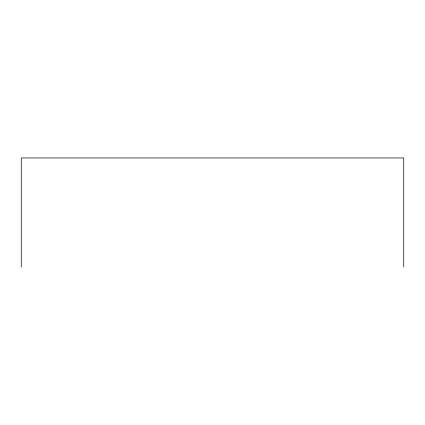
<?xml version="1.0" encoding="UTF-8"?>
<svg xmlns="http://www.w3.org/2000/svg" width="425" height="425" viewBox="0 0 425 425"><rect width="100%" height="100%" fill="white"/><g stroke="black" fill="none" stroke-linecap="round" stroke-linejoin="round"><path stroke-width="0.64" d="M403.75 267.054L403.75 157.946L21.25 157.946L21.25 267.054"/></g></svg>
